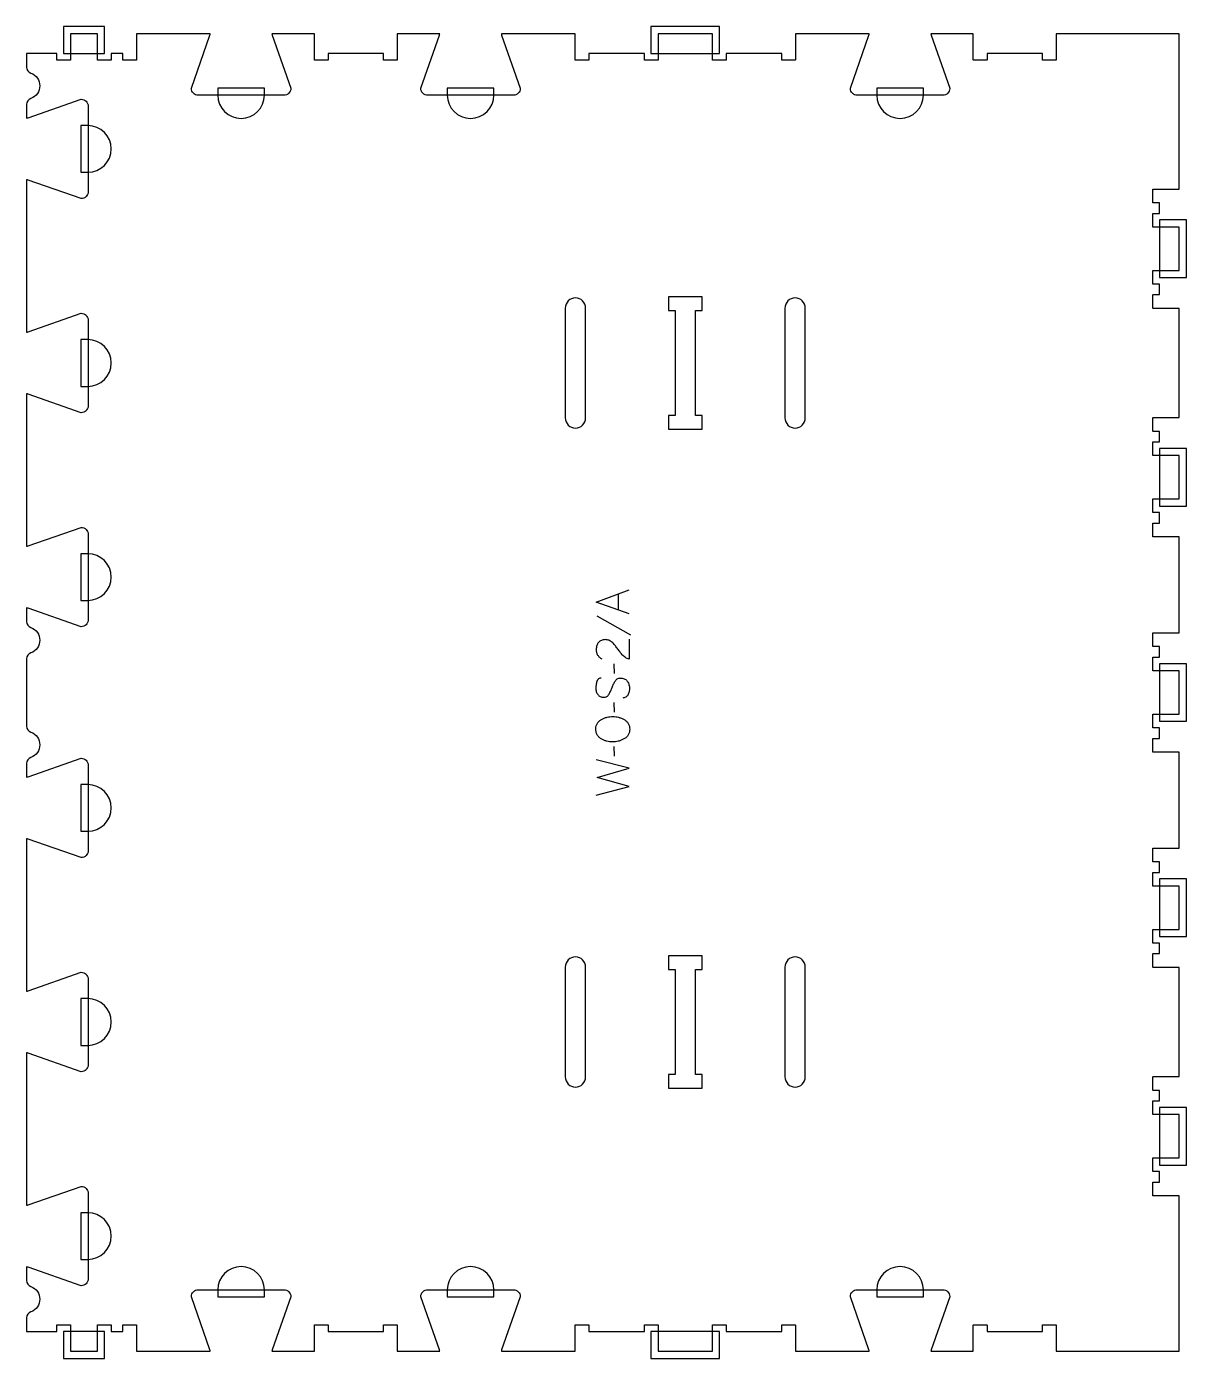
# Model space of a CAD drawing. Extents: x 0 to 1056, y -6 to 1206.
import ezdxf

# ---------------------------------------------------------------- set-up
doc = ezdxf.new("R2010")
doc.units = 0
for name, color, linetype in [('1_ANYTOOL_1MMDEEP_LABELS_S', 2, 'CONTINUOUS'), ('3_ANYTOOL_CUTTHROUGH_INSID', 4, 'CONTINUOUS'), ('4_ANYTOOL_CUTTHROUGH_OUTSI', 5, 'CONTINUOUS'), ('5_ANYTOOL_HALF_MILL_9MM_IN', 3, 'CONTINUOUS')]:
    doc.layers.add(name, color=color, linetype=linetype)

msp = doc.modelspace()

# ---------------------------------------------------------------- linework, layer by layer
at = {"layer": '1_ANYTOOL_1MMDEEP_LABELS_S'}
for p, q in [((539.07237, 674.728573), (539.07237, 689.642858)), ((519.100942, 669.542858), (549.87237, 652.357144)), ((534.743799, 625.742858), (534.829513, 616.957144)), ((534.743799, 590.685715), (534.829513, 581.900001)), ((534.743799, 550.657144), (534.829513, 541.87143))]:
    msp.add_line(p, q, dxfattribs=at)
for points in [[(548.629513, 671.257144), (518.629513, 682.142858), (548.629513, 693.200001)], [(518.629513, 506.300001), (548.629513, 514.014287), (519.529513, 522.457144), (548.629513, 530.942858), (518.629513, 538.442858)]]:
    msp.add_lwpolyline(points, dxfattribs=at)
for points in [[(548.586656, 648.328573), (548.543799, 630.028573, -0.034491), (546.796467, 630.691351, -0.037732), (545.163442, 631.598215, -0.037744), (543.688805, 632.73751, -0.03482), (542.393799, 634.078573, -0.00859), (539.995216, 637.037797, -0.008791), (537.700942, 640.078573, 0.020588), (535.467499, 642.897861, 0.025206), (532.986656, 645.500001, 0.046908), (531.685414, 646.520596, 0.051091), (530.211656, 647.267858, 0.050722), (528.563481, 647.716591, 0.041139), (526.858084, 647.857144, 0.039396), (525.050499, 647.714499, 0.058519), (523.311656, 647.225001, 0.060358), (521.90454, 646.434443, 0.061397), (520.729513, 645.328573, 0.048006), (519.807553, 643.972616, 0.045901), (519.154513, 642.467858, 0.045216), (518.751953, 640.727797, 0.034258), (518.629513, 638.942858, 0.055622), (518.9235, 636.308288, 0.079896), (519.904513, 633.864287, 0.080617), (521.570213, 631.894899, 0.060287), (523.729513, 630.457144)], [(523.215227, 612.928573, 0.071867), (521.878621, 612.735459, 0.100684), (520.69737, 612.10893, 0.047558), (520.22092, 611.634376, 0.038563), (519.832192, 611.084376, 0.037928), (519.484723, 610.387188, 0.026634), (519.229513, 609.650001, 0.028461), (518.54353, 606.626668, 0.041577), (518.286656, 603.542858, 0.036938), (518.397795, 602.040498, 0.041531), (518.742013, 600.575001, 0.041583), (519.319221, 599.197624, 0.038125), (520.108084, 597.928573, 0.057611), (521.099989, 596.85842, 0.065808), (522.320584, 596.064287, 0.06469), (523.780139, 595.586791, 0.046778), (525.315227, 595.442858, 0.052235), (526.865069, 595.605214, 0.075448), (528.315227, 596.150001, 0.076671), (529.48828, 597.066093, 0.061023), (530.37237, 598.27143, 0.021951), (531.899716, 601.300284, 0.018213), (533.179513, 604.442858, -0.02405), (534.484975, 607.544343, -0.02981), (536.115227, 610.485715, -0.068439), (537.081158, 611.627017, -0.079282), (538.333084, 612.435715, -0.076308), (539.911766, 612.860715, -0.047772), (541.558084, 612.885715, -0.046243), (543.239044, 612.592481, -0.06359), (544.80987, 611.942858, -0.064671), (546.094059, 610.970034, -0.057073), (547.108084, 609.714287, -0.067522), (548.470995, 606.745978, -0.070793), (548.97237, 603.52143, -0.064027), (548.609855, 600.382415, -0.070447), (547.429513, 597.457144, -0.054374), (546.57988, 596.298727, -0.074742), (545.468799, 595.400001, -0.075199), (544.16242, 594.876994, -0.057737), (542.758084, 594.714287)]]:
    msp.add_lwpolyline(points, format="xyb", dxfattribs=at)
msp.add_lwpolyline([(518.286656, 566.728573, -0.064784), (518.634577, 569.402528, -0.088904), (519.765227, 571.828573, -0.05419), (521.457357, 573.751137, -0.051179), (523.515227, 575.278573, -0.041653), (525.944, 576.460772, -0.036749), (528.529513, 577.250001, -0.024892), (531.148776, 577.70778, -0.030823), (533.800942, 577.87143, -0.034269), (536.373438, 577.69491, -0.031918), (538.900942, 577.180358, -0.031725), (541.510338, 576.292171, -0.026303), (544.000942, 575.107144, -0.058719), (546.162689, 573.583363, -0.077745), (547.825942, 571.544644, -0.077243), (548.804779, 569.057656, -0.055252), (549.100942, 566.385715, -0.054051), (548.802362, 563.63179, -0.077615), (547.804513, 561.066073, -0.078558), (546.11744, 558.990999, -0.060481), (543.915227, 557.450001, -0.02629), (541.376008, 556.263341, -0.031299), (538.718799, 555.376787, -0.031469), (536.131983, 554.861748, -0.033416), (533.500942, 554.685715, -0.032847), (530.783993, 554.864393, -0.035049), (528.117013, 555.40893, -0.03503), (525.539974, 556.324903, -0.032231), (523.108084, 557.578573, -0.062518), (521.04099, 559.200461, -0.074052), (519.492013, 561.312501, -0.072322), (518.561122, 563.939354, -0.049083)], format="xyb", close=True, dxfattribs=at)
at = {"layer": '3_ANYTOOL_CUTTHROUGH_INSID'}
for points in [[(490.5, 949.749997), (490.5, 849.750003, 1), (509, 849.750003), (509, 949.749997, 1)], [(690.5, 899.75), (690.5, 849.750003, 1), (709, 849.750003), (709, 949.749997, 1), (690.5, 949.749997)], [(490.5, 349.749997), (490.5, 249.750003, 1), (509, 249.750003), (509, 349.749997, 1)], [(690.5, 299.75), (690.5, 249.750003, 1), (709, 249.750003), (709, 349.749997, 1), (690.5, 349.749997)]]:
    msp.add_lwpolyline(points, format="xyb", close=True, dxfattribs=at)
for points in [[(615, 839.5), (615, 852), (609, 852), (609, 947.5), (615, 947.5), (615, 960), (584.5, 960), (584.5, 947.5), (590.5, 947.5), (590.5, 852), (584.5, 852), (584.5, 839.5)], [(615, 360), (584.5, 360), (584.5, 347.5), (590.5, 347.5), (590.5, 252), (584.5, 252), (584.5, 239.5), (615, 239.5), (615, 252), (609, 252), (609, 347.5), (615, 347.5)]]:
    msp.add_lwpolyline(points, close=True, dxfattribs=at)
at = {"layer": '4_ANYTOOL_CUTTHROUGH_OUTSI'}
msp.add_lwpolyline([(449.75, 1199.5), (432.308437, 1199.5, 0.061784), (432.543431, 1198.10513), (449.438965, 1149.832588, -0.084368), (449.453, 1149.75, -0.414214), (443.203, 1143.5), (365.203, 1143.5, -0.414214), (358.953, 1149.75, -0.084368), (358.967035, 1149.832588), (375.866148, 1198.116195, 0.061178), (376.097563, 1199.5), (337.5, 1199.5), (337.5, 1175.75, -0.414214), (337.25, 1175.5), (325.25, 1175.5, -0.414214), (325, 1175.75), (325, 1181.5), (274.5, 1181.5), (274.5, 1175.75, -0.414214), (274.25, 1175.5), (262.25, 1175.5, -0.414214), (262, 1175.75), (262, 1199.5), (223.402437, 1199.5, 0.061784), (223.637431, 1198.10513), (240.532965, 1149.832588, -0.084368), (240.547, 1149.75, -0.414214), (234.297, 1143.5), (156.297, 1143.5, -0.414214), (150.047, 1149.75, -0.084368), (150.061035, 1149.832588), (166.960148, 1198.116195, 0.061178), (167.191563, 1199.5), (100, 1199.5), (100, 1175.75, -0.414214), (99.75, 1175.5), (87.75, 1175.5, -0.414214), (87.5, 1175.75), (87.5, 1181.5), (77, 1181.5), (77, 1175.75, -0.414214), (76.75, 1175.5), (64.75, 1175.5, -0.414214), (64.5, 1175.75), (64.5, 1199.5), (40, 1199.5), (40, 1175.75, -0.414214), (39.75, 1175.5), (27.75, 1175.5, -0.414214), (27.5, 1175.75), (27.5, 1181.5), (0, 1181.5), (0, 1169.095563, 0.317837), (3.833333, 1163.674411, -0.317837), (12, 1152.125, -0.317837), (3.833333, 1140.575589, 0.317837), (0, 1135.154437), (0, 1122.755437, 0.061784), (1.39487, 1122.990431), (49.667412, 1139.885965, -0.084368), (49.75, 1139.9, -0.414214), (56, 1133.65), (56, 1055.65, -0.414214), (49.75, 1049.4, -0.084368), (49.667412, 1049.414035), (1.383805, 1066.313148, 0.061178), (0, 1066.544563), (0, 927.855437, 0.061784), (1.39487, 928.090431), (49.667412, 944.985965, -0.084368), (49.75, 945, -0.414214), (56, 938.75), (56, 860.75, -0.414214), (49.75, 854.5, -0.084368), (49.667412, 854.514035), (1.383805, 871.413148, 0.061178), (0, 871.644563), (0, 732.955437, 0.061784), (1.39487, 733.190431), (49.667412, 750.085965, -0.084368), (49.75, 750.1, -0.414214), (56, 743.85), (56, 665.85, -0.414214), (49.75, 659.6, -0.084368), (49.667412, 659.614035), (1.383805, 676.513148, 0.061178), (0, 676.744563), (0, 664.345563, 0.317837), (3.833333, 658.924411, -0.707107), (3.833333, 635.825589, 0.317837), (0, 630.404437), (0, 569.095563, 0.317837), (3.833333, 563.674411, -0.707107), (3.833333, 540.575589, 0.317837), (0, 535.154437), (0, 522.755437, 0.061784), (1.39487, 522.990431), (49.667412, 539.885965, -0.084368), (49.75, 539.9, -0.414214), (56, 533.65), (56, 455.65, -0.414214), (49.75, 449.4, -0.084368), (49.667412, 449.414035), (1.383805, 466.313148, 0.061178), (0, 466.544563), (0, 327.855437, 0.061784), (1.39487, 328.090431), (49.667412, 344.985965, -0.084368), (49.75, 345, -0.414214), (56, 338.75), (56, 260.75, -0.414214), (49.75, 254.5, -0.084368), (49.667412, 254.514035), (1.383805, 271.413148, 0.061178), (0, 271.644563), (0, 132.955437, 0.061784), (1.39487, 133.190431), (49.667412, 150.085965, -0.084368), (49.75, 150.1, -0.414214), (56, 143.85), (56, 65.85, -0.414214), (49.75, 59.6, -0.084368), (49.667412, 59.614035), (1.383805, 76.513148, 0.061178), (0, 76.744563), (0, 64.345563, 0.317837), (3.833333, 58.924411, -0.707107), (3.833333, 35.825589, 0.317837), (0, 30.404437), (0, 18), (27.5, 18), (27.5, 23.75, -0.414214), (27.75, 24), (39.75, 24, -0.414214), (40, 23.75), (40, 0), (64.5, 0), (64.5, 23.75, -0.414214), (64.75, 24), (76.75, 24, -0.414214), (77, 23.75), (77, 18), (87.5, 18), (87.5, 23.75, -0.414214), (87.75, 24), (99.75, 24, -0.414214), (100, 23.75), (100, 0), (167.191563, 0, 0.061784), (166.956569, 1.39487), (150.061035, 49.667412, -0.084368), (150.047, 49.75, -0.414214), (156.297, 56), (234.297, 56, -0.414214), (240.547, 49.75, -0.084368), (240.532965, 49.667412), (223.633852, 1.383805, 0.061178), (223.402437, 0), (262, 0), (262, 23.75, -0.414214), (262.25, 24), (274.25, 24, -0.414214), (274.5, 23.75), (274.5, 18), (325, 18), (325, 23.75, -0.414214), (325.25, 24), (337.25, 24, -0.414214), (337.5, 23.75), (337.5, 0), (376.097563, 0, 0.061784), (375.862569, 1.39487), (358.967035, 49.667412, -0.084368), (358.953, 49.75, -0.414214), (365.203, 56), (443.203, 56, -0.414214), (449.453, 49.75, -0.084368), (449.438965, 49.667412), (432.539852, 1.383805, 0.061178), (432.308437, 0), (499.5, 0), (499.5, 23.75, -0.414214), (499.75, 24), (511.75, 24, -0.414214), (512, 23.75), (512, 18), (562.5, 18), (562.5, 23.75, -0.414214), (562.75, 24), (574.75, 24, -0.414214), (575, 23.75), (575, 0), (624.5, 0), (624.5, 23.75, -0.414214), (624.75, 24), (636.75, 24, -0.414214), (637, 23.75), (637, 18), (687.5, 18), (687.5, 23.75, -0.414214), (687.75, 24), (699.75, 24, -0.414214), (700, 23.75), (700, 0), (767.191563, 0, 0.061784), (766.956569, 1.39487), (750.061035, 49.667412, -0.084368), (750.047, 49.75, -0.414214), (756.297, 56), (834.297, 56, -0.414214), (840.547, 49.75, -0.084368), (840.532965, 49.667412), (823.633852, 1.383805, 0.061178), (823.402437, 0), (862, 0), (862, 23.75, -0.414214), (862.25, 24), (874.25, 24, -0.414214), (874.5, 23.75), (874.5, 18), (925, 18), (925, 23.75, -0.414214), (925.25, 24), (937.25, 24, -0.414214), (937.5, 23.75), (937.5, 0), (1049.5, 0), (1049.5, 141.5), (1025.75, 141.5, -0.414214), (1025.5, 141.75), (1025.5, 153.75, -0.414214), (1025.75, 154), (1031.5, 154), (1031.5, 163.5), (1025.75, 163.5, -0.414214), (1025.5, 163.75), (1025.5, 175.75, -0.414214), (1025.75, 176), (1049.5, 176), (1049.5, 215.5), (1025.75, 215.5, -0.414214), (1025.5, 215.75), (1025.5, 227.75, -0.414214), (1025.75, 228), (1031.5, 228), (1031.5, 237.5), (1025.75, 237.5, -0.414214), (1025.5, 237.75), (1025.5, 249.75, -0.414214), (1025.75, 250), (1049.5, 250), (1049.5, 349.5), (1025.75, 349.5, -0.414214), (1025.5, 349.75), (1025.5, 361.75, -0.414214), (1025.75, 362), (1031.5, 362), (1031.5, 371.5), (1025.75, 371.5, -0.414214), (1025.5, 371.75), (1025.5, 383.75, -0.414214), (1025.75, 384), (1049.5, 384), (1049.5, 423.5), (1025.75, 423.5, -0.414214), (1025.5, 423.75), (1025.5, 435.75, -0.414214), (1025.75, 436), (1031.5, 436), (1031.5, 445.5), (1025.75, 445.5, -0.414214), (1025.5, 445.75), (1025.5, 457.75, -0.414214), (1025.75, 458), (1049.5, 458), (1049.5, 545.5), (1025.75, 545.5, -0.414214), (1025.5, 545.75), (1025.5, 557.75, -0.414214), (1025.75, 558), (1031.5, 558), (1031.5, 567.5), (1025.75, 567.5, -0.414214), (1025.5, 567.75), (1025.5, 579.75, -0.414214), (1025.75, 580), (1049.5, 580), (1049.5, 619.5), (1025.75, 619.5, -0.414214), (1025.5, 619.75), (1025.5, 631.75, -0.414214), (1025.75, 632), (1031.5, 632), (1031.5, 641.5), (1025.75, 641.5, -0.414214), (1025.5, 641.75), (1025.5, 653.75, -0.414214), (1025.75, 654), (1049.5, 654), (1049.5, 741.5), (1025.75, 741.5, -0.414214), (1025.5, 741.75), (1025.5, 753.75, -0.414214), (1025.75, 754), (1031.5, 754), (1031.5, 763.5), (1025.75, 763.5, -0.414214), (1025.5, 763.75), (1025.5, 775.75, -0.414214), (1025.75, 776), (1049.5, 776), (1049.5, 815.5), (1025.75, 815.5, -0.414214), (1025.5, 815.75), (1025.5, 827.75, -0.414214), (1025.75, 828), (1031.5, 828), (1031.5, 837.5), (1025.75, 837.5, -0.414214), (1025.5, 837.75), (1025.5, 849.75, -0.414214), (1025.75, 850), (1049.5, 850), (1049.5, 949.5), (1025.75, 949.5, -0.414214), (1025.5, 949.75), (1025.5, 961.75, -0.414214), (1025.75, 962), (1031.5, 962), (1031.5, 971.5), (1025.75, 971.5, -0.414214), (1025.5, 971.75), (1025.5, 983.75, -0.414214), (1025.75, 984), (1049.5, 984), (1049.5, 1023.5), (1025.75, 1023.5, -0.414214), (1025.5, 1023.75), (1025.5, 1035.75, -0.414214), (1025.75, 1036), (1031.5, 1036), (1031.5, 1045.5), (1025.75, 1045.5, -0.414214), (1025.5, 1045.75), (1025.5, 1057.75, -0.414214), (1025.75, 1058), (1049.5, 1058), (1049.5, 1199.5), (937.5, 1199.5), (937.5, 1175.75, -0.414214), (937.25, 1175.5), (925.25, 1175.5, -0.414214), (925, 1175.75), (925, 1181.5), (874.5, 1181.5), (874.5, 1175.75, -0.414214), (874.25, 1175.5), (862.25, 1175.5, -0.414214), (862, 1175.75), (862, 1199.5), (823.402437, 1199.5, 0.061784), (823.637431, 1198.10513), (840.532965, 1149.832588, -0.084368), (840.547, 1149.75, -0.414214), (834.297, 1143.5), (756.297, 1143.5, -0.414214), (750.047, 1149.75, -0.084368), (750.061035, 1149.832588), (766.960148, 1198.116195, 0.061178), (767.191563, 1199.5), (749.75, 1199.5), (700, 1199.5), (700, 1175.75, -0.414214), (699.75, 1175.5), (687.75, 1175.5, -0.414214), (687.5, 1175.75), (687.5, 1181.5), (637, 1181.5), (637, 1175.75, -0.414214), (636.75, 1175.5), (624.75, 1175.5, -0.414214), (624.5, 1175.75), (624.5, 1199.5), (575, 1199.5), (575, 1175.75, -0.414214), (574.75, 1175.5), (562.75, 1175.5, -0.414214), (562.5, 1175.75), (562.5, 1181.5), (512, 1181.5), (512, 1175.75, -0.414214), (511.75, 1175.5), (499.75, 1175.5, -0.414214), (499.5, 1175.75), (499.5, 1199.5)], format="xyb", close=True, dxfattribs=at)
at = {"layer": '5_ANYTOOL_HALF_MILL_9MM_IN'}
for points in [[(39.5, 1181.5), (65, 1181.5), (71, 1181.5), (71, 1199.74), (71, 1206), (33.5, 1206), (33.5, 1199.74), (33.5, 1181.5)], [(574.5, 1181.5), (625, 1181.5), (631, 1181.5), (631, 1206), (624.74, 1206), (568.5, 1206), (568.5, 1199.74), (568.5, 1181.5)], [(1031.5, 1024), (1031.5, 983.5), (1031.5, 977.5), (1056, 977.5), (1056, 983.76), (1056, 1030), (1049.74, 1030), (1031.5, 1030)], [(1031.5, 816), (1031.5, 775.5), (1031.5, 769.5), (1056, 769.5), (1056, 775.76), (1056, 822), (1049.74, 822), (1031.5, 822)], [(1031.5, 620), (1031.5, 579.5), (1031.5, 573.5), (1056, 573.5), (1056, 579.76), (1056, 626), (1049.74, 626), (1031.5, 626)], [(1031.5, 424), (1031.5, 383.5), (1031.5, 377.5), (1056, 377.5), (1056, 383.76), (1056, 430), (1049.74, 430), (1031.5, 430)], [(1031.5, 216), (1031.5, 175.5), (1031.5, 169.5), (1056, 169.5), (1056, 175.76), (1056, 222), (1049.74, 222), (1031.5, 222)], [(65, 18), (39.5, 18), (33.5, 18), (33.5, -6.5), (39.76, -6.5), (64.74, -6.5), (71, -6.5), (71, 18)], [(625, 18), (574.5, 18), (568.5, 18), (568.5, -6.5), (574.76, -6.5), (624.74, -6.5), (631, -6.5), (631, 18)]]:
    msp.add_lwpolyline(points, close=True, dxfattribs=at)
for points in [[(174.047, 1143.75, 1), (216.547, 1143.75), (216.547, 1150), (174.047, 1150)], [(382.953, 1143.75, 1), (425.453, 1143.75), (425.453, 1150), (382.953, 1150)], [(774.047004, 1143.74, 0.999765), (816.547002, 1143.75), (816.547002, 1150), (774.047002, 1150)], [(55.5, 1073.4), (55.75, 1073.4, 1), (55.75, 1115.9), (49.5, 1115.9), (49.5, 1073.4)], [(55.76, 878.500002, 0.999765), (55.75, 921), (49.5, 921), (49.5, 878.5)], [(55.5, 683.6), (55.75, 683.6, 1), (55.75, 726.1), (49.5, 726.1), (49.5, 683.6)], [(55.5, 473.4), (55.75, 473.4, 1), (55.75, 515.9), (49.5, 515.9), (49.5, 473.4)], [(55.76, 278.500002, 0.999765), (55.75, 321), (49.5, 321), (49.5, 278.5)], [(55.76, 83.600002, 0.999765), (55.75, 126.1), (49.5, 126.1), (49.5, 83.6)], [(216.547, 55.75, 1), (174.047, 55.75), (174.047, 49.5), (216.547, 49.5)], [(425.453, 55.75, 1), (382.953, 55.75), (382.953, 49.5), (425.453, 49.5)], [(816.547002, 55.75, 1), (774.047002, 55.75), (774.047002, 49.5), (816.547002, 49.5)]]:
    msp.add_lwpolyline(points, format="xyb", close=True, dxfattribs=at)

doc.saveas('drawing.dxf')
